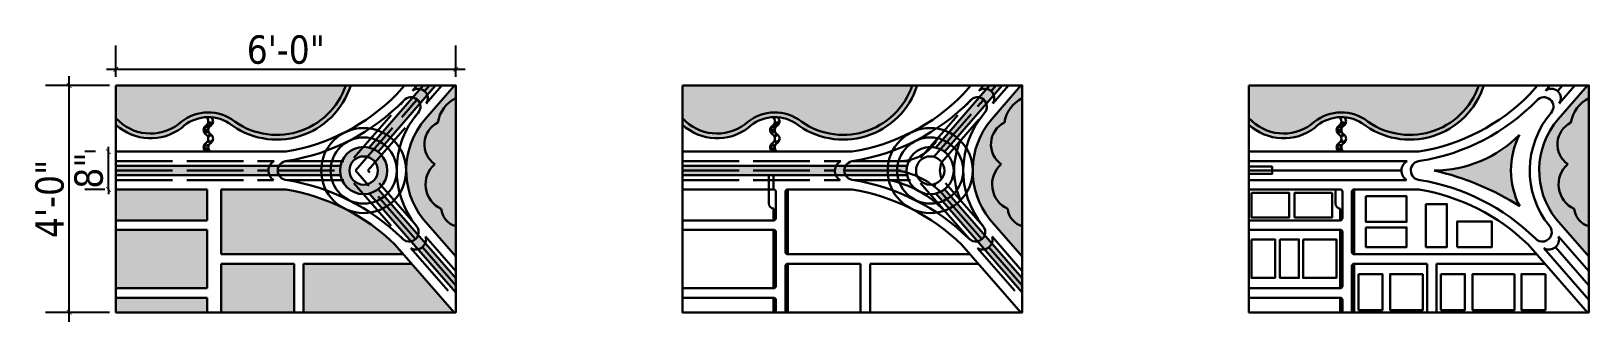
# Model space of a CAD drawing. Header units: inches. Extents: x 22431 to 22760, y -6990 to -6928.
import ezdxf

# ---------------------------------------------------------------- set-up
doc = ezdxf.new("R2010")
doc.units = ezdxf.units.IN
doc.header["$MEASUREMENT"] = 0
doc.linetypes.add('ACAD_ISO02W100', pattern=[15, 12, -3])
for name, color, linetype, lineweight in [('3d', 66, 'Continuous', 30), ('3d Over Pas', 114, 'Continuous', 30), ('3d Rood Divider', 50, 'Continuous', 30), ('column', 1, 'Continuous', 30), ('door', 192, 'Continuous', 30), ('Hill', 34, 'Continuous', 30), ('Wak wey', 150, 'Continuous', 30), ('WALL', 251, 'Continuous', 30)]:
    doc.layers.add(name, color=color, linetype=linetype, lineweight=lineweight)
doc.layers.add('ASHADE', color=7, linetype='Continuous')
doc.layers.add('Glass2', color=30, linetype='Continuous')
doc.styles.add('ARIAL', font='verdana.ttf', dxfattribs={"width": 0.85})
doc.dimstyles.new('WORKING B', dxfattribs={"dimtxt": 6, "dimasz": 1, "dimexe": 5, "dimexo": 6, "dimgap": 1, "dimtad": 1, "dimdec": 0, "dimzin": 3, "dimdsep": 46, "dimlunit": 4, "dimtxsty": 'ARIAL', "dimblk": 'ARCHTICK', "dimcen": -0.09, "dimdle": 2, "dimclrd": 256, "dimclre": 256, "dimclrt": 256, "dimadec": 0, "dimazin": 0, "dimtfac": 1, "dimtdec": 0, "dimtix": 1, "dimtmove": 1, "dimatfit": 3, "dimldrblk": 'ARCHTICK', "dimfxl": 0, "dimtolj": 1, "dimtzin": 1, "dimlwd": -1, "dimlwe": -1, "dimarcsym": 0})
pattern_1 = [(228.0128, (1.44, 2), (-15.99999646431632, -18.00000268321449), [0.269072, -26.638176]), (184.9697, (1.26, 1.8), (24.00000210303527, 1.999982614014104), [0.461736, -45.71185]), (132.5104, (0.8, 1.76), (19.99998143669362, -22.0000173477424), [0.325576, -32.232064]), (267.2737, (0.02, 1.26), (1.999992035454381, 40.00000058994694), [0.420476, -41.627116]), (292.8337, (0, 0.84), (-10.00001981087428, 23.99999282355555), [0.41231, -40.818746]), (357.2737, (0.16, 0.46), (-40.00000058994694, 1.999992035454383), [0.420476, -41.627116]), (37.6942, (0.58, 0.44), (-26.00001469123595, -19.99998081032106), [0.5560579999999999, -55.049698]), (72.2553, (1.02, 0.78), (14.00002152541082, 43.99999246247837), [0.524976, -51.972642]), (121.4296, (1.18, 1.28), (-16.00001646835273, 25.99999007298513), [0.4219, -41.768146]), (175.2364, (0.96, 1.64), (22.00000189263917, -1.999983065322521), [0.481664, -23.601526]), (222.3974, (0.48, 1.68), (-24.00001470214647, -21.99998416402824), [0.622896, -61.66675]), (138.8141, (2, 1.24), (-14.00000589361143, 11.99999462668551), [0.212602, -21.047688]), (171.4692, (1.84, 1.38), (25.99999656963026, -4.000015820079581), [0.404474, -40.043022]), (225, (1.44, 1.44), (-2.220446049250313e-16, -2.000000618897904), [0.282842, -2.545584]), (203.1986, (1.3, 1.68), (9.99999946133415, 4.000002650529708), [0.152316, -15.07923]), (291.8014, (1.16, 1.62), (-1.999999821001297, 6.00000054602154), [0.215406, -10.554924]), (30.9638, (1.24, 1.42), (5.999996044575996, 4.000004967081465), [0.349858, -11.312046]), (161.5651, (1.54, 1.6), (4.000000869185924, -1.999996806445415), [0.252982, -6.071574]), (16.38950000000001, (0, 1.62), (20.00000439682392, 5.999985419635941), [0.3544, -35.08569]), (70.3462, (0.34, 1.72), (-7.999990494743491, -22.00000427121245), [0.297322, -29.434816]), (293.1986, (1.54, 2), (-4.000002650529708, 9.99999946133415), [0.30463, -14.926916]), (343.6105, (1.66, 1.72), (-20.00000439682391, 5.999985419635947), [0.3544, -35.08569]), (339.444, (0, 0.38), (-10.00000368908485, 3.999991992843169), [0.34176, -16.746248]), (294.7751, (0.32, 0.26), (-9.999984378490339, 22.00000684367824), [0.286356, -28.349286]), (66.80140000000002, (1.56, 0), (4.000002650529709, 9.99999946133415), [0.30463, -14.926916]), (17.354, (1.68, 0.28), (-26.00000403819367, -7.999989004518237), [0.335262, -33.190848]), (69.444, (0.58, 0), (-3.999991992843174, -10.00000368908484), [0.17088, -16.917128]), (101.3099, (1.44, 0), (-1.999995264323211, 8.000001504461904), [0.10198, -10.096058]), (165.9638, (1.42, 0.1), (6.000001091979479, -1.999996114722491), [0.41231, -7.8339]), (186.009, (1.02, 0.2), (19.99999950181208, 1.999998634963683), [0.3821, -37.827846]), (303.6901, (1.24, 1.24), (-2.000002669014382, 3.999999115542321), [0.288444, -6.922658]), (353.1572, (1.4, 1), (33.9999987309571, -4.000015995849522), [0.503588, -49.855126]), (60.94540000000001, (1.9, 0.94), (-8.000000054398559, -14.00000076913937), [0.205912, -20.385348]), (90, (2, 1.12), (-2, 2), [0.12, -1.88]), (120.2564, (0.98, 0.26), (7.999989773605388, -14.00000491170947), [0.277848, -27.50704]), (48.01280000000001, (0.84, 0.5), (15.99999646431632, 18.0000026832145), [0.538144, -26.369104]), (0, (1.2, 0.9), (2, 2), [0.52, -1.48]), (325.3048, (1.72, 0.9), (-19.99998851797505, 14.00001721918892), [0.316228, -31.306548]), (254.0546, (1.98, 0.72), (-1.999999778592762, -8.000000253304302), [0.291204, -14.269016]), (207.646, (1.9, 0.44), (-37.99999161435918, -20.00001542633836), [0.47413, -46.938948]), (175.4261, (1.48, 0.22), (-26.00000111662427, 1.999989602322168), [0.501598, -49.658148])]
pattern_2 = [(228.0128, (121.44, 2), (-15.99999646431632, -18.00000268321449), [0.269072, -26.638176]), (184.9697, (121.26, 1.8), (24.00000210303527, 1.999982614014104), [0.461736, -45.71185]), (132.5104, (120.8, 1.76), (19.99998143669362, -22.0000173477424), [0.325576, -32.232064]), (267.2737, (120.02, 1.26), (1.999992035454381, 40.00000058994694), [0.420476, -41.627116]), (292.8337, (120, 0.84), (-10.00001981087428, 23.99999282355555), [0.41231, -40.818746]), (357.2737, (120.16, 0.46), (-40.00000058994694, 1.999992035454383), [0.420476, -41.627116]), (37.6942, (120.58, 0.44), (-26.00001469123595, -19.99998081032106), [0.5560579999999999, -55.049698]), (72.2553, (121.02, 0.78), (14.00002152541082, 43.99999246247837), [0.524976, -51.972642]), (121.4296, (121.18, 1.28), (-16.00001646835273, 25.99999007298513), [0.4219, -41.768146]), (175.2364, (120.96, 1.64), (22.00000189263917, -1.999983065322521), [0.481664, -23.601526]), (222.3974, (120.48, 1.68), (-24.00001470214647, -21.99998416402824), [0.622896, -61.66675]), (138.8141, (122, 1.24), (-14.00000589361143, 11.99999462668551), [0.212602, -21.047688]), (171.4692, (121.84, 1.38), (25.99999656963026, -4.000015820079581), [0.4044739999999999, -40.04302199999999]), (225, (121.44, 1.44), (-2.220446049250313e-16, -2.000000618897904), [0.282842, -2.545584]), (203.1986, (121.3, 1.68), (9.99999946133415, 4.000002650529708), [0.152316, -15.07923]), (291.8014, (121.16, 1.62), (-1.999999821001297, 6.00000054602154), [0.215406, -10.554924]), (30.9638, (121.24, 1.42), (5.999996044575996, 4.000004967081465), [0.3498579999999999, -11.312046]), (161.5651, (121.54, 1.6), (4.000000869185924, -1.999996806445415), [0.252982, -6.071574]), (16.38950000000001, (120, 1.62), (20.00000439682392, 5.999985419635941), [0.3544, -35.08569]), (70.3462, (120.34, 1.72), (-7.999990494743491, -22.00000427121245), [0.297322, -29.434816]), (293.1986, (121.54, 2), (-4.000002650529708, 9.99999946133415), [0.30463, -14.926916]), (343.6105, (121.66, 1.72), (-20.00000439682391, 5.999985419635947), [0.3543999999999999, -35.08568999999999]), (339.444, (120, 0.38), (-10.00000368908485, 3.999991992843169), [0.34176, -16.746248]), (294.7751, (120.32, 0.26), (-9.999984378490339, 22.00000684367824), [0.2863559999999999, -28.349286]), (66.80140000000002, (121.56, 0), (4.000002650529709, 9.99999946133415), [0.30463, -14.926916]), (17.354, (121.68, 0.28), (-26.00000403819367, -7.999989004518237), [0.3352619999999999, -33.19084799999999]), (69.444, (120.58, 0), (-3.999991992843174, -10.00000368908484), [0.17088, -16.917128]), (101.3099, (121.44, 0), (-1.999995264323211, 8.000001504461904), [0.10198, -10.096058]), (165.9638, (121.42, 0.1), (6.000001091979479, -1.999996114722491), [0.41231, -7.8339]), (186.009, (121.02, 0.2), (19.99999950181208, 1.999998634963683), [0.3821, -37.827846]), (303.6901, (121.24, 1.24), (-2.000002669014382, 3.999999115542321), [0.288444, -6.922658]), (353.1572, (121.4, 1), (33.9999987309571, -4.000015995849522), [0.503588, -49.855126]), (60.94540000000001, (121.9, 0.94), (-8.000000054398559, -14.00000076913937), [0.205912, -20.385348]), (90, (122, 1.12), (-2, 2), [0.12, -1.88]), (120.2564, (120.98, 0.26), (7.999989773605388, -14.00000491170947), [0.277848, -27.50704]), (48.01279999999999, (120.84, 0.5), (15.99999646431632, 18.0000026832145), [0.538144, -26.369104]), (0, (121.2, 0.9), (2, 2), [0.52, -1.48]), (325.3048, (121.72, 0.9), (-19.99998851797505, 14.00001721918892), [0.316228, -31.306548]), (254.0546, (121.98, 0.72), (-1.999999778592762, -8.000000253304302), [0.291204, -14.269016]), (207.646, (121.9, 0.44), (-37.99999161435918, -20.00001542633836), [0.47413, -46.938948]), (175.4261, (121.48, 0.22), (-26.00000111662427, 1.999989602322168), [0.5015979999999999, -49.65814799999999])]
pattern_3 = [(228.0128, (241.44, 2), (-15.99999646431632, -18.00000268321449), [0.269072, -26.638176]), (184.9697, (241.26, 1.8), (24.00000210303527, 1.999982614014104), [0.461736, -45.71185]), (132.5104, (240.8, 1.76), (19.99998143669362, -22.0000173477424), [0.325576, -32.232064]), (267.2737, (240.02, 1.26), (1.999992035454381, 40.00000058994694), [0.420476, -41.627116]), (292.8337, (240, 0.84), (-10.00001981087428, 23.99999282355555), [0.41231, -40.818746]), (357.2737, (240.16, 0.46), (-40.00000058994694, 1.999992035454383), [0.420476, -41.627116]), (37.6942, (240.58, 0.44), (-26.00001469123595, -19.99998081032106), [0.5560579999999999, -55.049698]), (72.2553, (241.02, 0.78), (14.00002152541082, 43.99999246247837), [0.524976, -51.972642]), (121.4296, (241.18, 1.28), (-16.00001646835273, 25.99999007298513), [0.4219, -41.768146]), (175.2364, (240.96, 1.64), (22.00000189263917, -1.999983065322521), [0.4816639999999999, -23.60152599999999]), (222.3974, (240.48, 1.68), (-24.00001470214647, -21.99998416402824), [0.622896, -61.66675]), (138.8141, (242, 1.24), (-14.00000589361143, 11.99999462668551), [0.212602, -21.047688]), (171.4692, (241.84, 1.38), (25.99999656963026, -4.000015820079581), [0.4044739999999999, -40.04302199999999]), (225, (241.44, 1.44), (-2.220446049250313e-16, -2.000000618897904), [0.282842, -2.545584]), (203.1986, (241.3, 1.68), (9.99999946133415, 4.000002650529708), [0.152316, -15.07923]), (291.8014, (241.16, 1.62), (-1.999999821001297, 6.00000054602154), [0.215406, -10.554924]), (30.9638, (241.24, 1.42), (5.999996044575996, 4.000004967081465), [0.3498579999999999, -11.312046]), (161.5651, (241.54, 1.6), (4.000000869185924, -1.999996806445415), [0.252982, -6.071574]), (16.38950000000001, (240, 1.62), (20.00000439682392, 5.999985419635941), [0.3544, -35.08569]), (70.3462, (240.34, 1.72), (-7.999990494743491, -22.00000427121245), [0.297322, -29.434816]), (293.1986, (241.54, 2), (-4.000002650529708, 9.99999946133415), [0.30463, -14.926916]), (343.6105, (241.66, 1.72), (-20.00000439682391, 5.999985419635947), [0.3543999999999999, -35.08568999999999]), (339.444, (240, 0.38), (-10.00000368908485, 3.999991992843169), [0.34176, -16.746248]), (294.7751, (240.32, 0.26), (-9.999984378490339, 22.00000684367824), [0.2863559999999999, -28.34928599999999]), (66.80140000000002, (241.56, 0), (4.000002650529709, 9.99999946133415), [0.30463, -14.926916]), (17.35400000000001, (241.68, 0.28), (-26.00000403819367, -7.999989004518237), [0.3352619999999999, -33.19084799999999]), (69.444, (240.58, 0), (-3.999991992843174, -10.00000368908484), [0.17088, -16.917128]), (101.3099, (241.44, 0), (-1.999995264323211, 8.000001504461904), [0.10198, -10.096058]), (165.9638, (241.42, 0.1), (6.000001091979479, -1.999996114722491), [0.41231, -7.8339]), (186.009, (241.02, 0.2), (19.99999950181208, 1.999998634963683), [0.3821, -37.827846]), (303.6901, (241.24, 1.24), (-2.000002669014382, 3.999999115542321), [0.288444, -6.922658]), (353.1572, (241.4, 1), (33.9999987309571, -4.000015995849522), [0.503588, -49.855126]), (60.94540000000001, (241.9, 0.94), (-8.000000054398559, -14.00000076913937), [0.205912, -20.385348]), (90, (242, 1.12), (-2, 2), [0.12, -1.88]), (120.2564, (240.98, 0.26), (7.999989773605388, -14.00000491170947), [0.277848, -27.50704]), (48.01279999999999, (240.84, 0.5), (15.99999646431632, 18.0000026832145), [0.538144, -26.369104]), (0, (241.2, 0.9), (2, 2), [0.52, -1.48]), (325.3048, (241.72, 0.9), (-19.99998851797505, 14.00001721918892), [0.316228, -31.306548]), (254.0546, (241.98, 0.72), (-1.999999778592762, -8.000000253304302), [0.291204, -14.269016]), (207.646, (241.9, 0.44), (-37.99999161435918, -20.00001542633836), [0.47413, -46.938948]), (175.4261, (241.48, 0.22), (-26.00000111662427, 1.999989602322168), [0.5015979999999998, -49.65814799999998])]

# ---------------------------------------------------------------- blocks, each defined once
blk = doc.blocks.new('_ArchTick')
at = {"color": 0, "linetype": 'ByBlock', "const_width": 0.15}
blk.add_lwpolyline([(-0.5, -0.5), (0.5, 0.5)], dxfattribs=at)
blk = doc.blocks.new('*D19')
at = {"layer": 'ASHADE'}
for p, q in [((22438.59291679059, -6989.771642329603), (22438.59291679059, -6937.771642329603)), ((22447.15987087299, -6939.771642329603), (22433.59291679059, -6939.771642329603)), ((22447.15987087299, -6987.771642329603), (22433.59291679059, -6987.771642329603))]:
    blk.add_line(p, q, dxfattribs=at)
at = {"layer": 'Defpoints', "color": 0}
for p in [(22438.59291679059, -6939.771642329603), (22453.15987087299, -6939.771642329603), (22453.15987087299, -6987.771642329603)]:
    blk.add_point(p, dxfattribs=at)
at = {"layer": 'ASHADE'}
for p, rotation in [((22438.59291679059, -6939.771642329603), 90), ((22438.59291679059, -6987.771642329603), 270)]:
    blk.add_blockref('_ArchTick', p, dxfattribs=dict(at, rotation=rotation))
at = {"layer": 'ASHADE', "insert": (22434.47001551457, -6963.771642329601), "char_height": 6, "attachment_point": 5, "rotation": 90, "style": 'ARIAL'}
blk.add_mtext('\\A1;4\'-0"', dxfattribs=at)
blk = doc.blocks.new('*D20')
at = {"layer": 'ASHADE'}
for p, q in [((22444.16992723772, -6953.771642329603), (22441.88862060667, -6953.771642329603)), ((22446.88862060667, -6953.771642329603), (22446.88862060667, -6952.771642329603)), ((22446.88862060667, -6961.771642329603), (22446.88862060667, -6953.771642329603)), ((22446.16992723772, -6961.771642329603), (22441.88862060667, -6961.771642329603)), ((22446.88862060667, -6961.771642329603), (22446.88862060667, -6962.771642329603))]:
    blk.add_line(p, q, dxfattribs=at)
at = {"layer": 'Defpoints', "color": 0}
for p in [(22446.88862060667, -6953.771642329603), (22450.16992723772, -6953.771642329603), (22452.16992723772, -6961.771642329603)]:
    blk.add_point(p, dxfattribs=at)
at = {"layer": 'ASHADE'}
for p, rotation in [((22446.88862060667, -6953.771642329603), 270), ((22446.88862060667, -6961.771642329603), 90)]:
    blk.add_blockref('_ArchTick', p, dxfattribs=dict(at, rotation=rotation))
at = {"layer": 'ASHADE', "insert": (22442.75161590553, -6957.771642329601), "char_height": 6, "attachment_point": 5, "rotation": 90, "style": 'ARIAL'}
blk.add_mtext('\\A1;8"', dxfattribs=at)
blk = doc.blocks.new('*D21')
at = {"layer": 'ASHADE'}
for p, q in [((22448.47996564684, -6937.926872979499), (22448.47996564684, -6931.343021415173)), ((22520.47996564684, -6937.926872979499), (22520.47996564684, -6931.343021415173)), ((22446.47996564684, -6936.343021415173), (22522.47996564684, -6936.343021415173))]:
    blk.add_line(p, q, dxfattribs=at)
at = {"layer": 'Defpoints', "color": 0}
for p in [(22520.47996564684, -6936.343021415173), (22448.47996564684, -6943.926872979499), (22520.47996564684, -6943.926872979499)]:
    blk.add_point(p, dxfattribs=at)
at = {"layer": 'ASHADE', "rotation": 180}
blk.add_blockref('_ArchTick', (22448.47996564684, -6936.343021415173), dxfattribs=at)
at = {"layer": 'ASHADE'}
blk.add_blockref('_ArchTick', (22520.47996564684, -6936.343021415173), dxfattribs=at)
at = {"layer": 'ASHADE', "insert": (22484.47996564684, -6932.220120139149), "char_height": 6, "attachment_point": 5, "style": 'ARIAL'}
blk.add_mtext('\\A1;6\'-0"', dxfattribs=at)

msp = doc.modelspace()

# ---------------------------------------------------------------- hatches: boundary and pattern name
at = {"layer": '3d Rood Divider'}
h = msp.add_hatch(color=256, dxfattribs=at)
h.set_gradient(color1=(0, 0, 255), one_color=1, tint=1, name='SPHERICAL')
h.paths.add_polyline_path([(22727.72988997172, -6957.771642329603, -0.08626949104447072), (22745.83938500728, -6965.336393146056, -0.2460313047355391), (22745.81999363213, -6950.190519055138, -0.1976544372644441)])
at = {"layer": 'Glass2'}
h = msp.add_hatch(dxfattribs=at)
h.set_pattern_fill('GRAVEL', color=256, scale=2, style=0)
h.set_pattern_definition(pattern_1)
h.paths.add_polyline_path([(22473.00217766463, -6946.910287193318, 0.3458428732133838), (22461.74107165575, -6947.987756592899, -0.3882737518468848), (22448.47996564684, -6946.650187035294), (22448.47996564684, -6948.073279146626, 0.3639763501115917), (22462.43095172278, -6948.711680271973, -0.1768027409481941), (22467.55733690709, -6946.47545347592), (22467.55733668729, -6946.475453335712), (22467.55733690708, -6946.475453475919, -0.1578430611972179), (22472.42300878146, -6947.726972679237, 0.5228726711426473), (22498.21817141784, -6939.771642329603), (22497.16529312914, -6939.771642329603, -0.5172816038464022)])
h = msp.add_hatch(dxfattribs=at)
h.set_pattern_fill('GRAVEL', color=256, scale=2, style=0)
h.set_pattern_definition(pattern_2)
h.paths.add_polyline_path([(22593.00217766463, -6946.910287193318, 0.3458428732133838), (22581.74107165575, -6947.987756592899, -0.3882737518468848), (22568.47996564684, -6946.650187035294), (22568.47996564684, -6948.073279146626, 0.3639763501115917), (22582.43095172278, -6948.711680271973, -0.1768027409481941), (22587.55733690709, -6946.47545347592), (22587.55733668729, -6946.475453335712), (22587.55733690708, -6946.475453475919, -0.1578430611972179), (22592.42300878146, -6947.726972679237, 0.5228726711426473), (22618.21817141784, -6939.771642329603), (22617.16529312914, -6939.771642329603, -0.5172816038464022)])
h = msp.add_hatch(dxfattribs=at)
h.set_pattern_fill('GRAVEL', color=256, scale=2, style=0)
h.set_pattern_definition(pattern_3)
h.paths.add_polyline_path([(22713.00217766463, -6946.910287193318, 0.3458428732133838), (22701.74107165575, -6947.987756592899, -0.3882737518468848), (22688.47996564684, -6946.650187035294), (22688.47996564684, -6948.073279146626, 0.3639763501115917), (22702.43095172278, -6948.711680271973, -0.1768027409481941), (22707.55733690709, -6946.47545347592), (22707.55733668729, -6946.475453335712), (22707.55733690708, -6946.475453475919, -0.1578430611972179), (22712.42300878146, -6947.726972679237, 0.5228726711426473), (22738.21817141784, -6939.771642329603), (22737.16529312914, -6939.771642329603, -0.5172816038464022)])
h = msp.add_hatch(dxfattribs=at)
h.set_pattern_fill('GRAVEL', color=256, scale=2, style=0)
h.set_pattern_definition(pattern_1)
edge = h.paths.add_edge_path()
edge.add_line((22467.55733668728, -6953.771642329603), (22468.55733668728, -6953.771641868495))
edge.add_arc((22469.13912363827, -6952.859618321111), 1.081786950987596, 122.53412169403501, 237.4658783057249, ccw=False)
edge.add_arc((22467.97554959611, -6951.035571149487), 1.081787091171361, 302.5341257646301, 417.4658742351557)
edge.add_arc((22469.13912363827, -6949.211523977863), 1.08178695098675, 122.5341216943269, 237.4658783061534, ccw=False)
edge.add_arc((22467.9755497363, -6947.387476883096), 1.081786950981303, 302.5341216935735, 417.4658783062122)
edge.add_line((22468.55733668728, -6946.475453335712), (22467.55733690708, -6946.475453475919))
edge.add_arc((22466.9755497363, -6947.387476883096), 1.081786950985176, -57.465878306101615, 57.465864497936195, ccw=False)
edge.add_arc((22468.13912377846, -6949.211524054717), 1.081787091167871, 122.5341257645194, 237.4658742354806)
edge.add_arc((22466.9755497363, -6951.03557122634), 1.081786950984027, -57.46587830607581, 57.46587830628988, ccw=False)
edge.add_arc((22468.13912527646, -6952.859619219216), 1.081788589172083, 122.5341692610293, 237.4656992553276)
edge.add_line((22467.55733459436, -6953.771642329604), (22467.55733668728, -6953.771642329603))
h = msp.add_hatch(dxfattribs=at)
h.set_pattern_fill('GRAVEL', color=256, scale=2, style=0)
h.set_pattern_definition(pattern_2)
edge = h.paths.add_edge_path()
edge.add_line((22587.55733668728, -6953.771642329603), (22588.55733668728, -6953.771641868495))
edge.add_arc((22589.13912363827, -6952.859618321111), 1.081786950987596, 122.53412169403501, 237.4658783057249, ccw=False)
edge.add_arc((22587.97554959611, -6951.035571149487), 1.081787091171361, 302.5341257646301, 417.4658742351557)
edge.add_arc((22589.13912363827, -6949.211523977863), 1.08178695098675, 122.5341216943269, 237.4658783061534, ccw=False)
edge.add_arc((22587.9755497363, -6947.387476883096), 1.081786950981303, 302.5341216935735, 417.4658783062122)
edge.add_line((22588.55733668728, -6946.475453335712), (22587.55733690708, -6946.475453475919))
edge.add_arc((22586.9755497363, -6947.387476883096), 1.081786950985176, -57.465878306101615, 57.465864497936195, ccw=False)
edge.add_arc((22588.13912377846, -6949.211524054717), 1.081787091167871, 122.5341257645194, 237.4658742354806)
edge.add_arc((22586.9755497363, -6951.03557122634), 1.081786950984027, -57.46587830607581, 57.46587830628988, ccw=False)
edge.add_arc((22588.13912527646, -6952.859619219216), 1.081788589172083, 122.5341692610293, 237.4656992553276)
edge.add_line((22587.55733459436, -6953.771642329604), (22587.55733668728, -6953.771642329603))
h = msp.add_hatch(dxfattribs=at)
h.set_pattern_fill('GRAVEL', color=256, scale=2, style=0)
h.set_pattern_definition(pattern_3)
edge = h.paths.add_edge_path()
edge.add_line((22707.55733668728, -6953.771642329603), (22708.55733668728, -6953.771641868495))
edge.add_arc((22709.13912363827, -6952.859618321111), 1.081786950987596, 122.53412169403501, 237.4658783057249, ccw=False)
edge.add_arc((22707.97554959611, -6951.035571149487), 1.081787091171361, 302.5341257646301, 417.4658742351557)
edge.add_arc((22709.13912363827, -6949.211523977863), 1.08178695098675, 122.5341216943269, 237.4658783061534, ccw=False)
edge.add_arc((22707.9755497363, -6947.387476883096), 1.081786950981303, 302.5341216935735, 417.4658783062122)
edge.add_line((22708.55733668728, -6946.475453335712), (22707.55733690708, -6946.475453475919))
edge.add_arc((22706.9755497363, -6947.387476883096), 1.081786950985176, -57.465878306101615, 57.465864497936195, ccw=False)
edge.add_arc((22708.13912377846, -6949.211524054717), 1.081787091167871, 122.5341257645194, 237.4658742354806)
edge.add_arc((22706.9755497363, -6951.03557122634), 1.081786950984027, -57.46587830607581, 57.46587830628988, ccw=False)
edge.add_arc((22708.13912527646, -6952.859619219216), 1.081788589172083, 122.5341692610293, 237.4656992553276)
edge.add_line((22707.55733459436, -6953.771642329604), (22707.55733668728, -6953.771642329603))
at = {"layer": 'WALL'}
h = msp.add_hatch(color=256, dxfattribs=at)
h.set_gradient(color1=(188, 200, 55), one_color=1, tint=1)
h.paths.add_polyline_path([(22448.47996564684, -6956.771642329602), (22448.47996564684, -6958.771642329603), (22496.06793317555, -6958.771642329603, -0.05048231701225865), (22495.96651219651, -6957.769682462407, -0.050281781155971), (22496.06713306305, -6956.771642329603)])
h.paths.add_polyline_path([(22502.13121283908, -6952.90722707308, -0.1049519110313499), (22504.00586588657, -6953.799502473203), (22516.20912179045, -6939.771642329603), (22513.55825163408, -6939.771642329604)])
h.paths.add_polyline_path([(22520.47996564684, -6983.579853665682), (22520.47996564684, -6980.543375445668), (22504.01440067288, -6961.733314109724, -0.1049815472069235), (22502.14110184041, -6962.629758507947)])
h = msp.add_hatch(color=256, dxfattribs=at)
h.set_gradient(color1=(73, 67, 249), color2=(147, 246, 208), tint=1, name='SPHERICAL')
h.paths.add_polyline_path([(22497.16529312914, -6939.771642329603), (22448.47996564684, -6939.771642329603), (22448.47996564684, -6946.650187035294, 0.388273751846096), (22461.74107165573, -6947.987756592916, -0.3458428732146012), (22473.00217766464, -6946.910287193311, 0.5172816038460811)])
h = msp.add_hatch(color=256, dxfattribs=at)
h.set_gradient(color1=(44, 112, 25), one_color=1, tint=1, name='SPHERICAL')
h.paths.add_polyline_path([(22516.0219255512, -6956.413166371192, -0.5705933098383016), (22516.68687429077, -6947.625405012668, -0.2496455584884431), (22520.47996564684, -6942.47595326699), (22520.47996564684, -6939.771642329603), (22520.18542702503, -6939.771642329602), (22514.01143100249, -6946.868760788282, 0.1799411721069561), (22509.96648332297, -6957.746885029502, -0.0007985649577853086), (22509.96651022913, -6957.775633337058, 0.1699933654333229), (22513.6204366642, -6968.152415563197), (22520.47996564684, -6975.988658115651), (22520.47996564684, -6969.531554385848, -0.3121533677843707), (22517.4034358135, -6965.883786964958, -0.5448089184770639)])
h = msp.add_hatch(color=256, dxfattribs=at)
h.set_gradient(color1=(188, 200, 55), one_color=1, tint=1)
h.paths.add_polyline_path([(22568.47996564684, -6956.771642329602), (22568.47996564684, -6958.771642329603), (22616.06793317555, -6958.771642329603, -0.05048231701225865), (22615.96651219651, -6957.769682462407, -0.050281781155971), (22616.06713306305, -6956.771642329603)])
h.paths.add_polyline_path([(22622.13121283908, -6952.90722707308, -0.1049519110313499), (22624.00586588657, -6953.799502473203), (22636.20912179045, -6939.771642329603), (22633.55825163408, -6939.771642329604)])
h.paths.add_polyline_path([(22640.47996564684, -6983.579853665682), (22640.47996564684, -6980.543375445668), (22624.01440067288, -6961.733314109724, -0.1049815472069235), (22622.14110184041, -6962.629758507947)])
h = msp.add_hatch(color=256, dxfattribs=at)
h.set_gradient(color1=(73, 67, 249), color2=(147, 246, 208), tint=1, name='SPHERICAL')
h.paths.add_polyline_path([(22617.16529312914, -6939.771642329603), (22568.47996564684, -6939.771642329603), (22568.47996564684, -6946.650187035294, 0.388273751846096), (22581.74107165573, -6947.987756592916, -0.3458428732146012), (22593.00217766464, -6946.910287193311, 0.5172816038460811)])
h = msp.add_hatch(color=256, dxfattribs=at)
h.set_gradient(color1=(44, 112, 25), one_color=1, tint=1, name='SPHERICAL')
h.paths.add_polyline_path([(22636.0219255512, -6956.413166371192, -0.5705933098383016), (22636.68687429077, -6947.625405012668, -0.2496455584884431), (22640.47996564684, -6942.47595326699), (22640.47996564684, -6939.771642329603), (22640.18542702503, -6939.771642329602), (22634.01143100249, -6946.868760788282, 0.1799411721069561), (22629.96648332297, -6957.746885029502, -0.0007985649577853086), (22629.96651022913, -6957.775633337058, 0.1699933654333229), (22633.6204366642, -6968.152415563197), (22640.47996564684, -6975.988658115651), (22640.47996564684, -6969.531554385848, -0.3121533677843707), (22637.4034358135, -6965.883786964958, -0.5448089184770639)])
h = msp.add_hatch(color=256, dxfattribs=at)
h.set_gradient(color1=(73, 67, 249), color2=(147, 246, 208), tint=1, name='SPHERICAL')
h.paths.add_polyline_path([(22737.16529312914, -6939.771642329603), (22688.47996564684, -6939.771642329603), (22688.47996564684, -6946.650187035294, 0.388273751846096), (22701.74107165573, -6947.987756592916, -0.3458428732146012), (22713.00217766464, -6946.910287193311, 0.5172816038460811)])
h = msp.add_hatch(color=256, dxfattribs=at)
h.set_gradient(color1=(44, 112, 25), one_color=1, tint=1, name='SPHERICAL')
h.paths.add_polyline_path([(22756.0219255512, -6956.413166371192, -0.5705933098383016), (22756.68687429077, -6947.625405012668, -0.2496455584884431), (22760.47996564684, -6942.47595326699), (22760.47996564684, -6939.771642329603), (22760.18542702503, -6939.771642329602), (22754.01143100249, -6946.868760788282, 0.1799411721069561), (22749.96648332297, -6957.746885029502, -0.0007985649577853086), (22749.96651022913, -6957.775633337058, 0.1699933654333229), (22753.6204366642, -6968.152415563197), (22760.47996564684, -6975.988658115651), (22760.47996564684, -6969.531554385848, -0.3121533677843707), (22757.4034358135, -6965.883786964958, -0.5448089184770639)])
h = msp.add_hatch(color=256, dxfattribs=at)
h.set_gradient(color1=(174, 126, 15), one_color=1, tint=1, name='SPHERICAL')
h.paths.add_polyline_path([(22520.47996564684, -6942.475953266991, 0.2496455584886033), (22516.68687429076, -6947.625405012671, 0.5705933098379206), (22516.0219255512, -6956.413166371192, 0.5448089184769693), (22517.4034358135, -6965.883786964957, 0.3121533677844261), (22520.47996564684, -6969.531554385848)])
h = msp.add_hatch(color=256, dxfattribs=at)
h.set_gradient(color1=(174, 126, 15), one_color=1, tint=1, name='SPHERICAL')
h.paths.add_polyline_path([(22640.47996564684, -6942.475953266991, 0.2496455584886033), (22636.68687429076, -6947.625405012671, 0.5705933098379206), (22636.0219255512, -6956.413166371192, 0.5448089184769693), (22637.4034358135, -6965.883786964957, 0.3121533677844261), (22640.47996564684, -6969.531554385848)])
h = msp.add_hatch(color=256, dxfattribs=at)
h.set_gradient(color1=(174, 126, 15), one_color=1, tint=1, name='SPHERICAL')
h.paths.add_polyline_path([(22760.47996564684, -6942.475953266991, 0.2496455584886033), (22756.68687429076, -6947.625405012671, 0.5705933098379206), (22756.0219255512, -6956.413166371192, 0.5448089184769693), (22757.4034358135, -6965.883786964957, 0.3121533677844261), (22760.47996564684, -6969.531554385848)])
h = msp.add_hatch(color=256, dxfattribs=at)
h.set_gradient(color1=(226, 29, 114), one_color=1, tint=1)
h.paths.add_polyline_path([(22495.96651219651, -6957.769682462407, 1), (22505.96651219651, -6957.769682462407, 1)])
h.paths.add_polyline_path([(22503.96651219651, -6957.769682462407, -1), (22497.96651219651, -6957.769682462407, -1)], flags=16)
h = msp.add_hatch(color=256, dxfattribs=at)
h.set_gradient(color1=(44, 112, 25), one_color=1, tint=1, name='SPHERICAL')
h.paths.add_polyline_path([(22467.78814183706, -6961.771642329603), (22448.47996564684, -6961.771642329602), (22448.47996564684, -6968.305740314684), (22467.78814183706, -6968.305740314684)])
h.paths.add_polyline_path([(22467.78814183706, -6970.305740314685), (22448.47996564684, -6970.305740314685), (22448.47996564684, -6982.664117969666), (22467.78814183706, -6982.664117969667)])
h.paths.add_polyline_path([(22467.78814183706, -6984.664117969667), (22448.47996564684, -6984.664117969666), (22448.47996564683, -6987.771642329603), (22467.78814183706, -6987.771642329603)])
h.paths.add_polyline_path([(22486.21977211377, -6977.484929142176), (22470.78814183706, -6977.484929142176), (22470.78814183706, -6987.771642329602), (22486.21977211377, -6987.771642329603)])
h.paths.add_polyline_path([(22511.15770099513, -6977.484929142175), (22488.21977211377, -6977.484929142175), (22488.21977211377, -6987.771642329603), (22520.16227260874, -6987.771642329602)])
h.paths.add_polyline_path([(22484.44427514394, -6961.771642329605), (22470.78814183706, -6961.771642329605), (22470.78814183706, -6975.484929142176), (22509.4069820921, -6975.484929142177), (22507.60089552381, -6973.421677794212, 0.1525335112574139)])

# ---------------------------------------------------------------- linework, layer by layer
at = {"layer": '3d'}
for points in [[(22448.47996564684, -6939.771642329603), (22520.47996564684, -6939.771642329603), (22520.47996564684, -6987.771642329603), (22448.47996564684, -6987.771642329603)], [(22568.47996564684, -6939.771642329603), (22640.47996564684, -6939.771642329603), (22640.47996564684, -6987.771642329603), (22568.47996564684, -6987.771642329603)], [(22688.47996564684, -6939.771642329603), (22760.47996564684, -6939.771642329603), (22760.47996564684, -6987.771642329603), (22688.47996564684, -6987.771642329603)]]:
    msp.add_lwpolyline(points, close=True, dxfattribs=at)
at = {"layer": '3d Over Pas'}
for points in [[(22688.47996564684, -6956.92998722324), (22693.39539732869, -6956.92998722324), (22693.39539732869, -6958.464353585454), (22688.47996564684, -6958.464353585454)], [(22688.47996564684, -6956.92998722324), (22693.39539732869, -6956.92998722324), (22693.39539732869, -6958.464353585454), (22688.47996564684, -6958.464353585454)], [(22689.02229379875, -6962.506922879098), (22697.01443348671, -6962.506922879098), (22697.01443348671, -6967.687027078064), (22689.02229379875, -6967.687027078064)], [(22706.12482796278, -6962.506922879098), (22698.13268827481, -6962.506922879098), (22698.13268827481, -6967.687027078064), (22706.12482796278, -6967.687027078064)], [(22713.24850655164, -6963.190887691066), (22721.86712942204, -6963.190887691066), (22721.86712942204, -6968.651269113742), (22713.24850655164, -6968.651269113742)], [(22725.96819152825, -6964.859233241399), (22730.41405587514, -6964.859233241399), (22730.41405587514, -6973.961473391249), (22725.96819152825, -6973.961473391249)], [(22713.24850655164, -6969.804474987784), (22721.86712942204, -6969.804474987784), (22721.86712942204, -6973.958702410013), (22713.24850655164, -6973.958702410013)], [(22732.56402746271, -6973.96147339125), (22739.94314519844, -6973.96147339125), (22739.94314519844, -6968.564621578277), (22732.56402746271, -6968.564621578277)], [(22689.01871504463, -6972.333359566929), (22694.01625247218, -6972.333359566929), (22694.01625247218, -6980.489176465518), (22689.01871504463, -6980.489176465518)], [(22695.04575863123, -6972.333359566929), (22699.07119174071, -6972.333359566929), (22699.07119174071, -6980.489176465518), (22695.04575863123, -6980.489176465518)], [(22699.95488172114, -6972.333359566929), (22706.99383715483, -6972.333359566929), (22706.99383715483, -6980.489176465518), (22699.95488172114, -6980.489176465518)], [(22711.68888478704, -6979.676021139346), (22716.76920861805, -6979.676021139346), (22716.76920861805, -6987.280267349054), (22711.68888478704, -6987.280267349054)], [(22725.31902916379, -6979.676021139346), (22718.38724967362, -6979.676021139346), (22718.38724967362, -6987.280267349054), (22725.31902916379, -6987.280267349054)], [(22729.15565791549, -6979.676021139346), (22734.2359817465, -6979.676021139346), (22734.2359817465, -6987.280267349054), (22729.15565791549, -6987.280267349054)], [(22744.75696515949, -6979.676021139346), (22735.85402280207, -6979.676021139346), (22735.85402280207, -6987.280267349054), (22744.75696515949, -6987.280267349054)], [(22751.27053455589, -6979.676021139346), (22746.19021072489, -6979.676021139346), (22746.19021072489, -6987.280267349054), (22751.27053455589, -6987.280267349054)]]:
    msp.add_lwpolyline(points, close=True, dxfattribs=at)
at = {"layer": 'column', "linetype": 'ACAD_ISO02W100'}
for points in [[(22511.27495942524, -6940.872716171867), (22512.23281655588, -6939.771642329601)], [(22513.8506001529, -6940.959193740891), (22514.88368671226, -6939.771642329604)], [(22514.21761242293, -6943.584529083358), (22517.53455686865, -6939.771642329604)], [(22631.27495942524, -6940.872716171867), (22632.23281655588, -6939.771642329601)], [(22633.8506001529, -6940.959193740891), (22634.88368671226, -6939.771642329604)], [(22634.21761242293, -6943.584529083358), (22637.53455686865, -6939.771642329604)], [(22498.91186535527, -6955.084313135965), (22509.58249031662, -6942.81823957481)], [(22511.93493102344, -6972.299870841566), (22499.22123966934, -6957.77590433601), (22512.29850107728, -6942.743359289282)], [(22618.91186535527, -6955.084313135965), (22629.58249031662, -6942.81823957481)], [(22621.7466545334, -6954.872894942726), (22632.29850107728, -6942.743359289282)], [(22512.1249126857, -6969.480425363849), (22501.87566859648, -6957.771813465611), (22512.50058696225, -6945.558280450631)], [(22623.40171276167, -6956.017598501106), (22632.50058696225, -6945.558280450631)], [(22448.47996564684, -6955.771642329603), (22482.00546185161, -6955.771642329603)], [(22448.47996564684, -6957.771642329603), (22480.78338060404, -6957.771642329603)], [(22482.76832553047, -6957.771642329603), (22497.40292686941, -6957.771642329603)], [(22484.76706674551, -6955.771642329603), (22497.40292686941, -6955.771642329603)], [(22568.47996564684, -6955.771642329603), (22602.00546185161, -6955.771642329603)], [(22568.47996564684, -6957.771642329603), (22600.78338060404, -6957.771642329603)], [(22602.76832553047, -6957.771642329603), (22617.40292686941, -6957.771642329603)], [(22604.76706674551, -6955.771642329603), (22617.40292686941, -6955.771642329603)], [(22448.47996564684, -6959.771642329603), (22481.87098210501, -6959.771642329603)], [(22484.76706769352, -6959.771642329603), (22497.40292686941, -6959.771642329603)], [(22498.9078121545, -6960.454326771851), (22509.21974483056, -6972.234553349896)], [(22568.47996564684, -6959.771642329603), (22601.87098210501, -6959.771642329603)], [(22604.76706769352, -6959.771642329603), (22617.40292686941, -6959.771642329603)], [(22631.93493102344, -6972.299870841566), (22621.75059270659, -6960.665406508947)], [(22632.1249126857, -6969.480425363849), (22623.4043242191, -6959.518131072602)], [(22520.47996564684, -6979.025136335664), (22514.08259736634, -6971.716860553136)], [(22640.47996564684, -6979.025136335664), (22634.08259736634, -6971.716860553136)], [(22510.95652013547, -6974.218624352856), (22520.47996564684, -6985.098092775688)], [(22520.47996564684, -6982.061614555675), (22513.40476373644, -6973.978989871421)], [(22630.95652013547, -6974.218624352856), (22640.47996564684, -6985.098092775688)], [(22640.47996564684, -6982.061614555675), (22633.40476373644, -6973.978989871421)]]:
    msp.add_lwpolyline(points, dxfattribs=at)
at = {"layer": 'column'}
for points in [[(22751.27495942524, -6940.872716171867), (22752.23281655588, -6939.771642329601)], [(22753.8506001529, -6940.959193740891), (22754.88368671226, -6939.771642329604)], [(22754.21761242293, -6943.584529083358), (22757.53455686865, -6939.771642329604)], [(22688.47996564684, -6955.771642329603), (22722.00546185161, -6955.771642329603)], [(22618.9078121545, -6960.454326771851), (22629.21974483056, -6972.234553349896)], [(22688.47996564684, -6959.771642329603), (22721.87098210501, -6959.771642329603)], [(22760.47996564684, -6979.025136335664), (22754.08259736634, -6971.716860553136)], [(22750.95652013547, -6974.218624352856), (22760.47996564684, -6985.098092775688)], [(22760.47996564684, -6982.061614555675), (22753.40476373644, -6973.978989871421)]]:
    msp.add_lwpolyline(points, dxfattribs=at)
at = {"layer": 'column', "elevation": -0.007583336159541432}
msp.add_lwpolyline([(22688.47996564684, -6957.771642329603), (22720.78338060404, -6957.771642329603)], dxfattribs=at)
at = {"layer": 'door'}
for points in [[(22502.13121283908, -6952.90722707308), (22513.55825163408, -6939.771642329602)], [(22504.00586588657, -6953.799502473204), (22516.20912179045, -6939.771642329602)], [(22622.13121283908, -6952.90722707308), (22633.55825163408, -6939.771642329602)], [(22624.00586588657, -6953.799502473204), (22636.20912179045, -6939.771642329602)], [(22448.47996564684, -6956.771642329603), (22496.06713306305, -6956.771642329603)], [(22568.47996564684, -6956.771642329603), (22616.06713306305, -6956.771642329603)], [(22448.47996564684, -6958.771642329603), (22496.06793317555, -6958.771642329603)], [(22504.01440067288, -6961.733314109723), (22520.47996564684, -6980.543375445665)], [(22568.47996564684, -6958.771642329603), (22616.06793317555, -6958.771642329603)], [(22624.01440067288, -6961.733314109723), (22640.47996564684, -6980.543375445665)], [(22502.14110184041, -6962.629758507946), (22520.47996564684, -6983.579853665685)], [(22622.14110184041, -6962.629758507946), (22640.47996564684, -6983.579853665685)]]:
    msp.add_lwpolyline(points, dxfattribs=at)
for centre, radius in [((22500.96651219651, -6957.769682462407), 5), ((22500.96651219651, -6957.769682462407), 3), ((22620.96651219651, -6957.769682462407), 5), ((22620.96651219651, -6957.769682462407), 3)]:
    msp.add_circle(centre, radius, dxfattribs=at)
at = {"layer": 'Hill'}
for centre, radius, start, end in [((22523.41879835849, -6948.612423744707), 6.803896503544872, 115.5903451913914, 171.6588590321583), ((22643.41879835849, -6948.612423744707), 6.803896503544872, 115.5903451913913, 171.6588590321583), ((22763.41879835849, -6948.612423744707), 6.803896503544872, 115.5903451913912, 171.6588590321582), ((22518.95111403027, -6952.215772795248), 5.118423387851841, 116.2552292736303, 235.0903953866035), ((22638.95111403027, -6952.215772795248), 5.118423387851841, 116.2552292736306, 235.0903953866034), ((22758.95111403027, -6952.215772795248), 5.118423387851841, 116.2552292736306, 235.0903953866033), ((22519.76860610423, -6960.70269887671), 5.695410808919435, 131.1354999211912, 245.4632695250274), ((22639.76860610423, -6960.70269887671), 5.695410808919435, 131.135499921191, 245.4632695250275), ((22759.76860610423, -6960.70269887671), 5.695410808919435, 131.135499921191, 245.4632695250275), ((22521.57848949032, -6965.483801017935), 4.194169996809621, 185.4724506380811, 254.8161676065862), ((22641.57848949032, -6965.483801017935), 4.194169996809621, 185.4724506380811, 254.8161676065858), ((22761.57848949032, -6965.483801017935), 4.194169996809621, 185.4724506380811, 254.8161676065858)]:
    msp.add_arc(centre, radius, start, end, dxfattribs=at)
at = {"layer": 'Wak wey'}
for centre, radius, start, end in [((22482.55683109914, -6934.78781756339), 16.43520884802685, 231.9322930488303, 342.3476465883882), ((22482.55683109914, -6934.787817563388), 15.43520884802735, 231.7556292305105, 341.162405212542), ((22602.55683109914, -6934.78781756339), 16.43520884802685, 231.9322930488306, 342.3476465883882), ((22602.55683109914, -6934.787817563388), 15.43520884802735, 231.7556292305104, 341.1624052125421), ((22722.55683109914, -6934.78781756339), 16.43520884802685, 231.9322930488306, 342.3476465883882), ((22722.55683109914, -6934.787817563388), 15.43520884802735, 231.7556292305104, 341.1624052125421), ((22455.84191128257, -6940.067703898872), 9.875592528284475, 221.8006230279263, 306.6801606239765), ((22455.83585875802, -6940.07959316523), 10.86315695515196, 227.3793376229284, 307.3805753073544), ((22468.05733793849, -6954.615712586614), 9.155600494182828, 57.31029779097126, 133.6206158853105), ((22468.05733793849, -6954.615712586618), 8.155600494183904, 57.63592486521877, 133.6206158853082), ((22468.13912377846, -6949.211524054717), 1.081787091167871, 122.5341257645194, 237.4658742355065), ((22466.97554959611, -6947.38747695995), 1.081787091171784, 302.5341257648442, 57.46587423536995), ((22469.13912377846, -6949.211524054718), 1.081787091169827, 122.534125764619, 237.4658742353265), ((22467.97554959611, -6947.38747695995), 1.081787091169827, 302.5341257646818, 57.46587423550648), ((22575.84191128257, -6940.067703898872), 9.875592528284475, 221.8006230279263, 306.6801606239765), ((22575.83585875802, -6940.07959316523), 10.86315695515196, 227.3793376229285, 307.3805753073543), ((22588.05733793849, -6954.615712586614), 9.155600494182828, 57.31029779097138, 133.6206158853103), ((22588.05733793849, -6954.615712586618), 8.155600494183904, 57.63592486521879, 133.620615885308), ((22588.13912377846, -6949.211524054717), 1.081787091167871, 122.5341257645194, 237.4658742355066), ((22586.97554959611, -6947.38747695995), 1.081787091171784, 302.534125764844, 57.46587423536963), ((22589.13912377846, -6949.211524054718), 1.081787091169827, 122.5341257646189, 237.4658742353262), ((22587.97554959611, -6947.38747695995), 1.081787091169827, 302.5341257646817, 57.4658742355066), ((22695.84191128257, -6940.067703898872), 9.875592528284475, 221.8006230279264, 306.6801606239764), ((22695.83585875802, -6940.07959316523), 10.86315695515196, 227.3793376229286, 307.3805753073542), ((22708.05733793849, -6954.615712586614), 9.155600494182828, 57.31029779097142, 133.6206158853102), ((22708.05733793849, -6954.615712586618), 8.155600494183904, 57.63592486521879, 133.620615885308), ((22708.13912377846, -6949.211524054717), 1.081787091167871, 122.5341257645194, 237.4658742355066), ((22706.97554959611, -6947.38747695995), 1.081787091171784, 302.534125764844, 57.46587423536954), ((22709.13912377846, -6949.211524054718), 1.081787091169827, 122.5341257646189, 237.4658742353261), ((22707.97554959611, -6947.38747695995), 1.081787091169827, 302.5341257646817, 57.46587423550664), ((22468.13912377846, -6952.859618244259), 1.081787091169827, 122.5341257646843, 237.4658742353544), ((22466.97554959612, -6951.035571149487), 1.081787091169827, 302.5341257645004, 57.46587423530975), ((22469.13912377846, -6952.859618244259), 1.081787091169827, 122.5341257646843, 237.4658742353544), ((22467.97554959611, -6951.035571149487), 1.081787091169827, 302.5341257645004, 57.46587423530975), ((22588.13912377846, -6952.859618244259), 1.081787091169827, 122.5341257646845, 237.4658742353541), ((22586.97554959612, -6951.035571149487), 1.081787091169827, 302.5341257645002, 57.46587423530966), ((22589.13912377846, -6952.859618244259), 1.081787091169827, 122.5341257646845, 237.4658742353541), ((22587.97554959611, -6951.035571149487), 1.081787091169827, 302.5341257645002, 57.46587423530966), ((22708.13912377846, -6952.859618244259), 1.081787091169827, 122.5341257646845, 237.4658742353541), ((22706.97554959612, -6951.035571149487), 1.081787091169827, 302.5341257645001, 57.46587423530963), ((22709.13912377846, -6952.859618244259), 1.081787091169827, 122.5341257646845, 237.4658742353541), ((22707.97554959611, -6951.035571149487), 1.081787091169827, 302.5341257645001, 57.46587423530963)]:
    msp.add_arc(centre, radius, start, end, dxfattribs=at)
at = {"layer": 'WALL'}
for points in [[(22507.96795509649, -6941.626954096389), (22509.58194639949, -6939.771642329603)], [(22514.01143100249, -6946.868760788282), (22520.18542702503, -6939.771642329605)], [(22627.96795509649, -6941.626954096389), (22629.58194639949, -6939.771642329603)], [(22634.01143100249, -6946.868760788282), (22640.18542702503, -6939.771642329605)], [(22747.96795509649, -6941.626954096389), (22749.58194639949, -6939.771642329603)], [(22754.01143100249, -6946.868760788282), (22760.18542702503, -6939.771642329605)], [(22510.98290026254, -6944.249745243497), (22512.2955710689, -6942.740806757632)], [(22630.98290026254, -6944.249745243497), (22632.2955710689, -6942.740806757632)], [(22448.47996564684, -6953.771642329603), (22484.44332621146, -6953.771642329603)], [(22568.47996564684, -6953.771642329603), (22604.44332621146, -6953.771642329603)], [(22688.47996564684, -6953.771642329603), (22724.44332621146, -6953.771642329603)], [(22448.47996564684, -6961.771642329603), (22467.78814183706, -6961.771642329604)], [(22467.78814183706, -6961.771642329604), (22467.78814183706, -6968.305740314685)], [(22470.78814183706, -6961.771642329604), (22470.78814183706, -6975.484929142176)], [(22470.78814183706, -6961.771642329604), (22484.44427514394, -6961.771642329605)], [(22568.47996564684, -6961.771642329603), (22587.78814183706, -6961.771642329604)], [(22586.78814183706, -6964.771642329604), (22586.78814183706, -6958.771642329603)], [(22587.78814183706, -6961.771642329604), (22587.78814183706, -6958.771642329603)], [(22590.78814183706, -6961.771642329604), (22604.44427514394, -6961.771642329605)], [(22590.78814183706, -6961.771642329604), (22590.78814183706, -6975.484929142176)], [(22688.47996564684, -6961.771642329603), (22707.78814183706, -6961.771642329604)], [(22706.78814183706, -6964.771642329604), (22706.78814183706, -6961.771642329604)], [(22710.78814183706, -6961.771642329604), (22724.44427514394, -6961.771642329605)], [(22710.78814183706, -6961.771642329604), (22710.78814183706, -6975.484929142176)], [(22588.28814183706, -6962.271642329604), (22588.28814183706, -6967.805740314685)], [(22590.28814183706, -6962.271642329604), (22590.28814183706, -6974.984929142176)], [(22708.28814183706, -6962.271642329604), (22708.28814183706, -6967.805740314685)], [(22710.28814183706, -6962.271642329604), (22710.28814183706, -6974.984929142176)], [(22448.47996564684, -6968.305740314685), (22467.78814183706, -6968.305740314685)], [(22520.47996564684, -6975.988658115652), (22513.6204366642, -6968.152415563197)], [(22568.47996564684, -6968.305740314685), (22587.78814183706, -6968.305740314685)], [(22587.78814183706, -6965.771642329604), (22587.78814183706, -6968.305740314685)], [(22640.47996564684, -6975.988658115652), (22633.6204366642, -6968.152415563197)], [(22688.47996564684, -6968.305740314685), (22707.78814183706, -6968.305740314685)], [(22707.78814183706, -6965.771642329604), (22707.78814183706, -6968.305740314685)], [(22760.47996564684, -6975.988658115652), (22753.6204366642, -6968.152415563197)], [(22448.47996564684, -6970.305740314685), (22467.78814183706, -6970.305740314685)], [(22467.78814183706, -6970.305740314685), (22467.78814183706, -6982.664117969666)], [(22467.78814183706, -6970.305740314685), (22467.78814183706, -6982.664117969666)], [(22568.47996564684, -6970.305740314685), (22587.78814183706, -6970.305740314685)], [(22587.78814183706, -6970.305740314685), (22587.78814183706, -6982.664117969666)], [(22587.78814183706, -6970.305740314685), (22587.78814183706, -6982.664117969666)], [(22588.28814183706, -6970.805740314685), (22588.28814183706, -6982.164117969666)], [(22688.47996564684, -6970.305740314685), (22707.78814183706, -6970.305740314685)], [(22707.78814183706, -6970.305740314685), (22707.78814183706, -6982.664117969666)], [(22707.78814183706, -6970.305740314685), (22707.78814183706, -6982.664117969666)], [(22708.28814183706, -6970.805740314685), (22708.28814183706, -6982.164117969666)], [(22507.60089552381, -6973.421677794212), (22520.16227260875, -6987.771642329604)], [(22627.60089552381, -6973.421677794212), (22640.16227260875, -6987.771642329604)], [(22747.60089552381, -6973.421677794212), (22760.16227260875, -6987.771642329604)], [(22470.78814183706, -6975.484929142176), (22509.4069820921, -6975.484929142176)], [(22470.78814183706, -6977.484929142176), (22486.21977211377, -6977.484929142176)], [(22470.78814183706, -6977.484929142176), (22470.78814183706, -6987.771642329603)], [(22486.21977211377, -6977.484929142176), (22486.21977211377, -6987.771642329603)], [(22488.21977211377, -6977.484929142176), (22488.21977211377, -6987.771642329603)], [(22488.21977211377, -6977.484929142176), (22511.15770099513, -6977.484929142176)], [(22590.28814183706, -6977.984929142176), (22590.28814183706, -6987.771642329603)], [(22590.78814183706, -6975.484929142176), (22629.4069820921, -6975.484929142176)], [(22590.78814183706, -6977.484929142176), (22590.78814183706, -6987.771642329603)], [(22590.78814183706, -6977.484929142176), (22606.21977211377, -6977.484929142176)], [(22606.21977211377, -6977.484929142176), (22606.21977211377, -6987.771642329603)], [(22608.21977211377, -6977.484929142176), (22608.21977211377, -6987.771642329603)], [(22608.21977211377, -6977.484929142176), (22631.15770099513, -6977.484929142176)], [(22710.28814183706, -6977.984929142176), (22710.28814183706, -6987.771642329603)], [(22710.78814183706, -6975.484929142176), (22749.4069820921, -6975.484929142176)], [(22710.78814183706, -6977.484929142176), (22710.78814183706, -6987.771642329603)], [(22710.78814183706, -6977.484929142176), (22726.21977211377, -6977.484929142176)], [(22726.21977211377, -6977.484929142176), (22726.21977211377, -6987.771642329603)], [(22728.21977211377, -6977.484929142176), (22728.21977211377, -6987.771642329603)], [(22728.21977211377, -6977.484929142176), (22751.15770099513, -6977.484929142176)], [(22448.47996564684, -6982.664117969666), (22467.78814183706, -6982.664117969666)], [(22448.47996564684, -6984.664117969666), (22467.78814183706, -6984.664117969666)], [(22467.78814183706, -6984.664117969666), (22467.78814183706, -6987.771642329603)], [(22568.47996564684, -6982.664117969666), (22587.78814183706, -6982.664117969666)], [(22568.47996564684, -6984.664117969666), (22587.78814183706, -6984.664117969666)], [(22587.78814183706, -6984.664117969666), (22587.78814183706, -6987.771642329603)], [(22688.47996564684, -6982.664117969666), (22707.78814183706, -6982.664117969666)], [(22688.47996564684, -6984.664117969666), (22707.78814183706, -6984.664117969666)], [(22707.78814183706, -6984.664117969666), (22707.78814183706, -6987.771642329603)], [(22588.28814183706, -6985.164117969666), (22588.28814183706, -6987.771642329603)], [(22708.28814183706, -6985.164117969666), (22708.28814183706, -6987.771642329603)]]:
    msp.add_lwpolyline(points, dxfattribs=at)
for points in [[(22467.55733668728, -6953.771642329603), (22468.55733668728, -6953.771641868495, -0.5482314589698007), (22468.55733668728, -6951.947594773725, 0.5482314127718585), (22468.55733668729, -6950.123547525251, -0.5482314589712107), (22468.55733668728, -6948.299500430481, 0.5482314589744994), (22468.55733668728, -6946.475453335712), (22467.55733690708, -6946.475453475919, -0.5482313806153589), (22467.55733668728, -6948.299500430481, 0.5482314127730096), (22467.55733668728, -6950.123547678953, -0.5482314589736722), (22467.55733668729, -6951.947594773725, 0.5482301729718998), (22467.55733459436, -6953.771642329604)], [(22587.55733668728, -6953.771642329603), (22588.55733668728, -6953.771641868495, -0.5482314589698007), (22588.55733668728, -6951.947594773725, 0.5482314127718585), (22588.55733668729, -6950.123547525251, -0.5482314589712107), (22588.55733668728, -6948.299500430481, 0.5482314589744994), (22588.55733668728, -6946.475453335712), (22587.55733690708, -6946.475453475919, -0.5482313806153589), (22587.55733668728, -6948.299500430481, 0.5482314127730096), (22587.55733668728, -6950.123547678953, -0.5482314589736722), (22587.55733668729, -6951.947594773725, 0.5482301729718998), (22587.55733459436, -6953.771642329604)], [(22707.55733668728, -6953.771642329603), (22708.55733668728, -6953.771641868495, -0.5482314589698007), (22708.55733668728, -6951.947594773725, 0.5482314127718585), (22708.55733668729, -6950.123547525251, -0.5482314589712107), (22708.55733668728, -6948.299500430481, 0.5482314589744994), (22708.55733668728, -6946.475453335712), (22707.55733690708, -6946.475453475919, -0.5482313806153589), (22707.55733668728, -6948.299500430481, 0.5482314127730096), (22707.55733668728, -6950.123547678953, -0.5482314589736722), (22707.55733668729, -6951.947594773725, 0.5482301729718998), (22707.55733459436, -6953.771642329604)]]:
    msp.add_lwpolyline(points, format="xyb", close=True, dxfattribs=at)
for centre, radius in [((22500.96651219651, -6957.769682462407), 9), ((22500.96651219651, -6957.769682462407), 7), ((22620.96651219651, -6957.769682462407), 9), ((22620.96651219651, -6957.769682462407), 7)]:
    msp.add_circle(centre, radius, dxfattribs=at)
for centre, radius, start, end in [((22477.61306129527, -6911.684908956571), 42.63737380324931, 279.2181751704253, 315.3922938155337), ((22512.51010180485, -6942.484911659772), 2.030948297995022, 327.2189252434843, 127.4566082285437), ((22597.61306129527, -6911.684908956571), 42.63737380324931, 279.2181751704254, 315.3922938155335), ((22632.51010180485, -6942.484911659772), 2.030948297995022, 327.2189252434841, 127.4566082285439), ((22717.61306129527, -6911.684908956571), 42.63737380324931, 279.2181751704254, 315.3922938155335), ((22752.51010180485, -6942.484911659772), 2.030948297995022, 327.218925243484, 127.4566082285441), ((22477.64508619584, -6911.783154280487), 44.53526595901828, 279.2021018708513, 315.6137711493956), ((22510.98107463275, -6944.252653145189), 2.003392218268811, 319.0760283580785, 138.8820016003454), ((22597.64508619584, -6911.783154280487), 44.53526595901828, 279.2021018708511, 315.6137711493957), ((22630.98107463275, -6944.252653145189), 2.003392218268811, 319.0760283580788, 138.8820016003454), ((22717.64508619584, -6911.783154280487), 44.53526595901828, 279.2021018708511, 315.6137711493959), ((22750.98107463275, -6944.252653145189), 2.003392218268811, 319.076028358079, 138.8820016003454), ((22526.60953280668, -6957.744296764634), 18.64299623095388, 139.2097849089737, 218.9723890286275), ((22526.61304684753, -6957.745679319057), 16.64656356823143, 139.2013144203495, 218.6938021816153), ((22646.60953280668, -6957.744296764634), 18.64299623095388, 139.2097849089738, 218.9723890286274), ((22646.61304684753, -6957.745679319057), 16.64656356823143, 139.2013144203495, 218.6938021816155), ((22766.60953280668, -6957.744296764634), 18.64299623095388, 139.2097849089739, 218.9723890286273), ((22766.61304684753, -6957.745679319057), 16.64656356823143, 139.2013144203494, 218.6938021816156), ((22614.54989689253, -6946.797521811599), 8.978875426305105, 268.1352659653487, 332.503671117959), ((22641.55615900441, -6957.740113559781), 15.51611667547795, 156.1130355413502, 204.0865856343092), ((22727.56069200362, -6931.994004639196), 25.778192971004, 270.3760697691895, 315.0986794185558), ((22760.28828951612, -6957.744944647322), 16.32179315561413, 152.4292945832632, 207.7174177611399), ((22483.09459836919, -6957.810519630607), 2.311544722145048, 118.1104389527373, 238.0384506253286), ((22484.76832592655, -6957.771642329305), 2.00000039608587, 90.03607287488383, 270.0360456798169), ((22603.09459836919, -6957.810519630607), 2.311544722145048, 118.1104389527372, 238.0384506253287), ((22604.76832592655, -6957.771642329305), 2.00000039608587, 90.03607287488381, 270.0360456798172), ((22611.60910986012, -6974.092285768673), 16.49195938841642, 38.56868796085221, 81.78184646751488), ((22627.32054622084, -6957.764942243869), 4.290741874794704, 155.9686894206372, 204.1167978350747), ((22723.09459836919, -6957.810519630607), 2.311544722145048, 118.1104389527372, 238.0384506253287), ((22724.7815042221, -6957.75844743884), 2.013230179618067, 90.4113611033027, 269.6607574513548), ((22715.02592929988, -7013.642874000368), 57.29733977384901, 57.46724917415541, 77.18992866477376), ((22477.37261762152, -7004.666952570802), 43.47431403487496, 45.94779479998992, 80.63850623778221), ((22477.41786788647, -7004.527968675238), 45.32982598729908, 45.65812777059033, 80.66636436342505), ((22587.78814183706, -6962.271642329604), 0.5, 0, 90), ((22590.78814183706, -6962.271642329604), 0.5, 90, 180), ((22597.37261762152, -7004.666952570802), 43.47431403487496, 45.94779479999, 80.63850623778252), ((22597.41786788647, -7004.527968675238), 45.32982598729908, 45.65812777059006, 80.66636436342493), ((22607.70925034845, -6981.895148550763), 22.57309293713742, 43.87564858333987, 78.54560132044072), ((22707.78814183706, -6962.271642329604), 0.5, 0, 90), ((22710.78814183706, -6962.271642329604), 0.5, 90, 180), ((22717.37261762152, -7004.666952570802), 43.47431403487496, 45.94779479999004, 80.63850623778252), ((22717.41786788647, -7004.527968675238), 45.32982598729908, 45.65812777058993, 80.66636436342493), ((22587.78814183706, -6964.771642329604), 1, 180, 270), ((22707.78814183706, -6964.771642329604), 1, 180, 270), ((22587.78814183706, -6967.805740314685), 0.5, 270, 0), ((22707.78814183706, -6967.805740314685), 0.5, 270, 0), ((22510.61276226016, -6970.794656156665), 2.003447400418604, 220.9943554438537, 41.40081964438222), ((22512.00727810023, -6972.327622519185), 2.163326197189473, 240.9407332900811, 16.39904188060831), ((22587.78814183706, -6970.805740314685), 0.5, 0, 90), ((22630.61276226016, -6970.794656156665), 2.003447400418604, 220.9943554438537, 41.40081964438232), ((22632.00727810023, -6972.327622519185), 2.163326197189473, 240.9407332900815, 16.39904188060839), ((22707.78814183706, -6970.805740314685), 0.5, 0, 90), ((22750.61276226016, -6970.794656156665), 2.003447400418604, 220.9943554438536, 41.40081964438242), ((22752.00727810023, -6972.327622519185), 2.163326197189473, 240.9407332900816, 16.39904188060859), ((22590.78814183706, -6974.984929142176), 0.5, 180, 270), ((22710.78814183706, -6974.984929142176), 0.5, 180, 270), ((22590.78814183706, -6977.984929142176), 0.5, 90, 180), ((22710.78814183706, -6977.984929142176), 0.5, 90, 180), ((22587.78814183706, -6982.164117969666), 0.5, 270, 0), ((22587.78814183706, -6985.164117969666), 0.5, 0, 90), ((22707.78814183706, -6982.164117969666), 0.5, 270, 0), ((22707.78814183706, -6985.164117969666), 0.5, 0, 90)]:
    msp.add_arc(centre, radius, start, end, dxfattribs=at)

# ---------------------------------------------------------------- dimensions: what is measured, and where the dimension line sits
at = {"layer": 'ASHADE'}
dim = msp.add_linear_dim(base=(22520.47996564684, -6936.343021415173), p1=(22448.47996564684, -6943.926872979499), p2=(22520.47996564684, -6943.926872979499), dimstyle='WORKING B', dxfattribs=at)
dim.commit()
dim.dimension.update_dxf_attribs({"geometry": '*D21', "text_midpoint": (22484.47996564684, -6932.220120139149)})
for base, p1, p2, picture, middle in [((22438.59291679059, -6939.771642329603), (22453.15987087299, -6987.771642329603), (22453.15987087299, -6939.771642329603), '*D19', (22434.47001551457, -6963.771642329601)), ((22446.88862060667, -6953.771642329603), (22452.16992723772, -6961.771642329603), (22450.16992723772, -6953.771642329603), '*D20', (22442.75161590553, -6957.771642329601))]:
    dim = msp.add_linear_dim(base=base, p1=p1, p2=p2, angle=270, dimstyle='WORKING B', dxfattribs=at)
    dim.commit()
    dim.dimension.update_dxf_attribs({"geometry": picture, "text_midpoint": middle})

doc.saveas('drawing.dxf')
